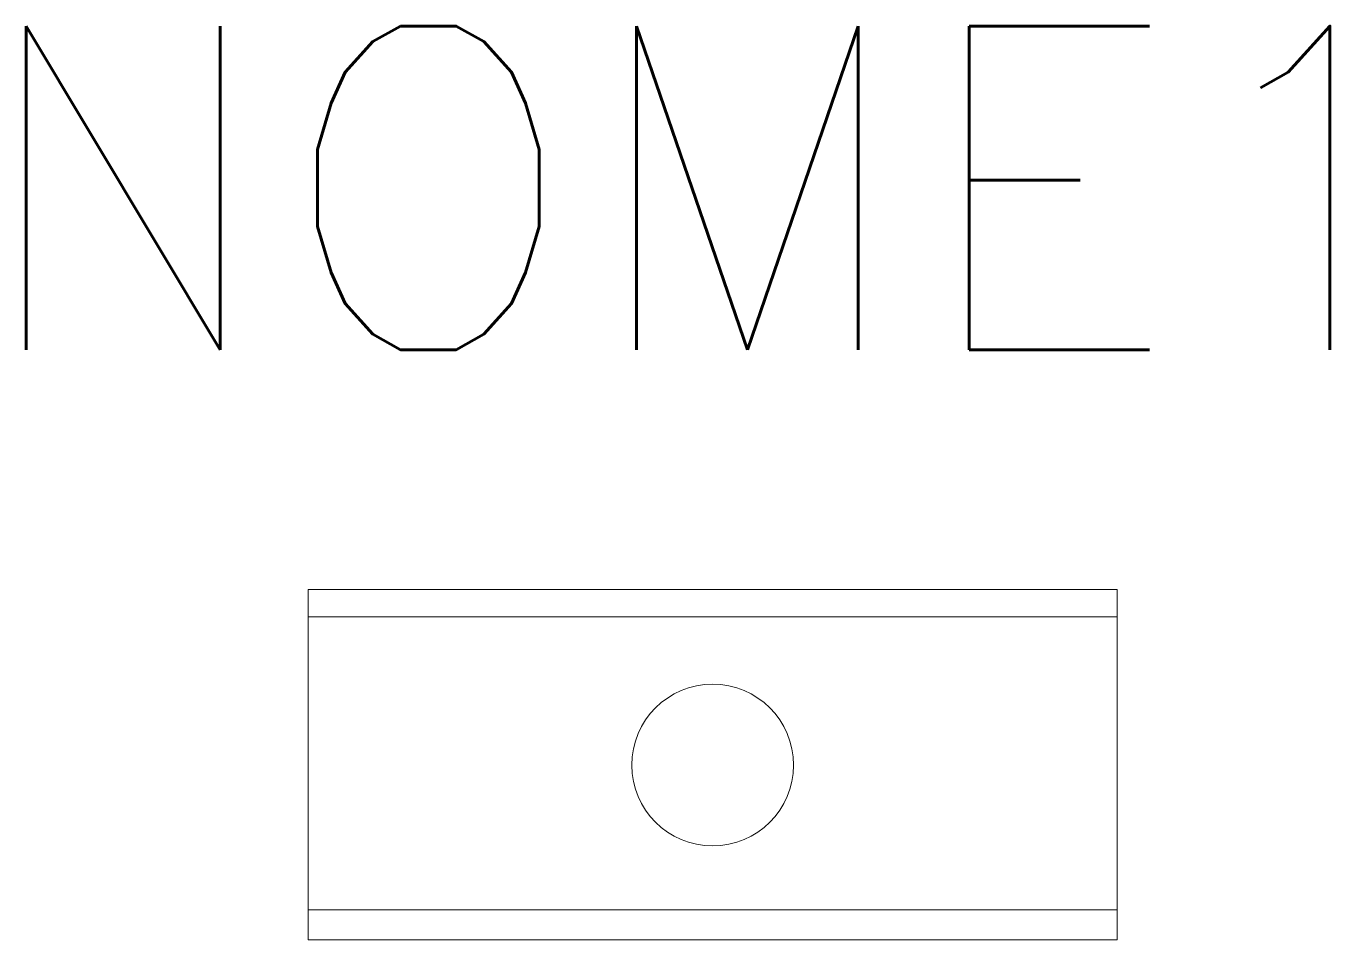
# Model space of a CAD drawing. Header units: millimetres. Extents: x -1.05 to 3.79, y -1.3 to 2.09.
import ezdxf
from ezdxf.enums import TextEntityAlignment as Align

# ---------------------------------------------------------------- set-up
doc = ezdxf.new("R2010")
doc.units = ezdxf.units.MM
doc.styles.add('STYLE-ROMANS', font='romans.shx')

msp = doc.modelspace()

# ---------------------------------------------------------------- linework, layer by layer
at = {"linetype": 'Continuous', "lineweight": 9}
msp.add_lwpolyline([(0, 0), (2.9987, 0), (2.9987, -1.2994), (0, -1.2994)], close=True, dxfattribs=at)
for points in [[(2.9987, -0.1014), (0, -0.1014), (0, -0.1014)], [(0, -1.1884), (2.9987, -1.1884)]]:
    msp.add_lwpolyline(points, dxfattribs=at)
msp.add_circle((1.4993, -0.6511), 0.2999, dxfattribs=at)

# ---------------------------------------------------------------- texts
at = {"linetype": 'Continuous', "style": 'STYLE-ROMANS'}
msp.add_attdef('NOME1', text='NOME1', height=1.2, dxfattribs=at).set_placement((1.4993, 1.4891), align=Align.MIDDLE)

doc.saveas('drawing.dxf')
